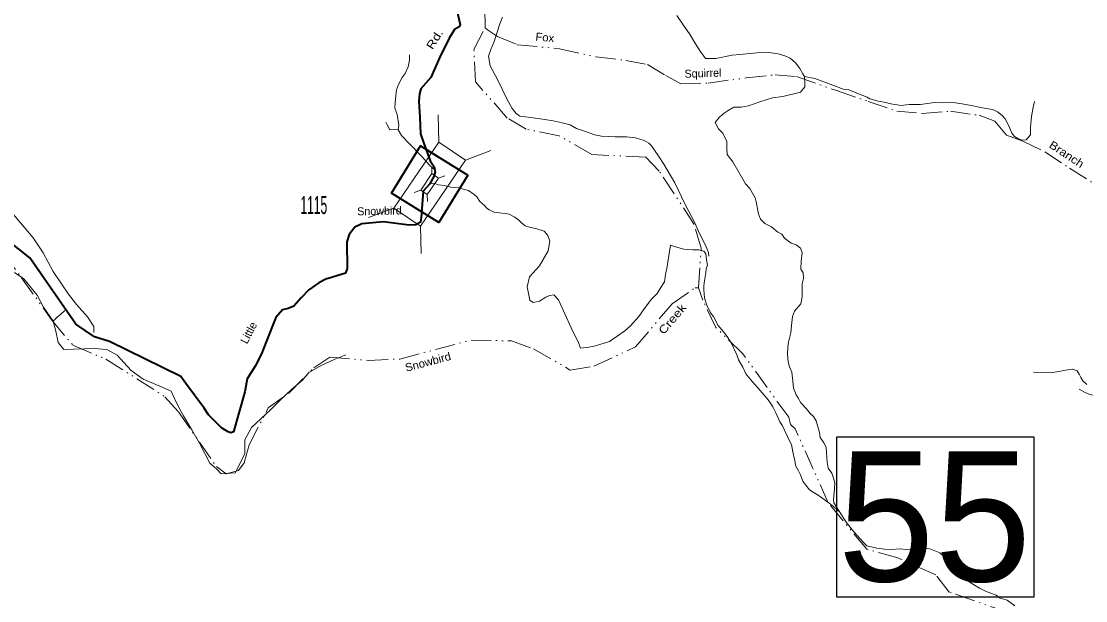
# Model space of a CAD drawing. Extents: x 149318 to 195731, y 173997 to 201585.
# Drawn here: x 165389 to 168049, y 178327 to 179775 of the extents above; entities that cross this region are included whole.
import ezdxf
from ezdxf.enums import TextEntityAlignment as Align

# ---------------------------------------------------------------- set-up
doc = ezdxf.new("R2010")
doc.units = 0
doc.header["$LTSCALE"] = 10
doc.linetypes.add('DASH_DOUBLE_DOT', pattern=[9.2, 5, -1.2, 0.3, -1.2, 0.3, -1.2])
doc.linetypes.add('LONG_DASHED', pattern=[7.5, 6, -1.5])
for name, color, linetype, lineweight in [('11', 7, 'Continuous', 40), ('31', 7, 'Continuous', 35), ('32', 7, 'Continuous', 25), ('35', 7, 'Continuous', 13), ('50', 7, 'Continuous', 13), ('59', 7, 'DASH_DOUBLE_DOT', 13), ('8', 7, 'Continuous', 25)]:
    doc.layers.add(name, color=color, linetype=linetype, lineweight=lineweight)
doc.layers.add('21', color=7, linetype='Continuous')

msp = doc.modelspace()

# ---------------------------------------------------------------- linework, layer by layer
at = {"layer": '31'}
msp.add_lwpolyline([(166505.17, 179390.38), (166432.13, 179272.15), (166313.81, 179345.25), (166386.85, 179463.47)], close=True, dxfattribs=at)
at = {"layer": '31', "lineweight": 25}
msp.add_lwpolyline([(167426.52, 178736.51), (167919.08, 178736.51), (167919.08, 178335.11), (167426.52, 178335.11)], close=True, dxfattribs=at)
at = {"layer": '32', "lineweight": 40}
for points in [[(166436.19, 179862.3), (166452.6, 179843.05), (166476.35, 179806.01), (166485.96, 179766.95), (166483.13, 179760.72), (166471.82, 179753.92), (166458.24, 179732.41), (166434.48, 179683.16), (166412.44, 179634.12), (166387.55, 179606.38), (166384.16, 179593.92), (166382.46, 179575.24), (166385.29, 179535.05), (166386.99, 179493.72), (166394.34, 179471.65), (166410.75, 179425.79), (166420.93, 179411.07), (166423.19, 179397.49), (166420.36, 179386.73), (166409.49, 179367.81)], [(166409.49, 179367.81), (166393.74, 179349.82), (166388.61, 179284.37), (166386.86, 179272.71), (166374.98, 179265.91), (166358.01, 179265.35), (166294.09, 179273.84), (166240.35, 179268.75), (166222.81, 179260.25), (166208.67, 179241.57), (166202.44, 179223.46), (166203.18, 179156.99), (166199.66, 179145.11), (166164.59, 179134.65), (166150.25, 179129.92), (166132.46, 179121.39), (166107.58, 179103.21), (166088.35, 179083.96), (166070.24, 179063.02), (166056.1, 179056.79), (166041.96, 179053.96), (166024.99, 179034.71), (166001.37, 178973.91), (165989.49, 178943.91), (165973.65, 178912.78), (165953.94, 178881.19), (165948.13, 178848.86), (165919.27, 178748.69), (165912.63, 178746.05), (165905.84, 178748.31), (165889.43, 178758.5), (165857.01, 178791.38), (165845.75, 178808.09), (165800.55, 178869.47), (165788.27, 178886.86), (165609.33, 178974.54), (165571.84, 178986.53), (165525.55, 179017.41), (165410.29, 179183.87), (165243.75, 179315.45)]]:
    msp.add_lwpolyline(points, dxfattribs=at)
at = {"layer": '35'}
for points in [[(166591.38, 179785.38), (166584.75, 179768.72), (166578.03, 179748.06), (166570.96, 179724.21), (166562.75, 179703.98), (166556.92, 179687.3), (166560.93, 179663.23), (166580.47, 179626.05), (166603.03, 179579.61), (166615.47, 179556.97), (166625.52, 179544.37), (166634.98, 179537.78), (166649.34, 179535.9), (166680.45, 179532.07), (166718.21, 179525.72), (166740.71, 179521.27), (166760.59, 179515.67), (166776.41, 179506.95), (166794.09, 179501), (166822.08, 179491.24), (166839.2, 179487.3), (166871.85, 179485.84), (166901.04, 179485.65), (166923.89, 179483.6), (166945.85, 179476.76), (166957.42, 179470.53), (166963.57, 179463.21), (166980.29, 179439.68), (166994.94, 179417.79), (167021.8, 179371.27), (167047.03, 179318.78), (167072.36, 179271.08), (167082.1, 179248.1), (167093.73, 179225.07), (167100.04, 179210.95), (167105.86, 179196.84), (167107.37, 179187.61)], [(167027.02, 179789.42), (167041, 179768.74), (167060.23, 179741.17), (167074.18, 179718.9), (167086.75, 179697.85), (167094.65, 179687.69), (167098.62, 179681.62), (167124.52, 179681.9), (167165.67, 179689.87), (167184.2, 179691.89), (167227.27, 179696.23), (167257.38, 179696.82), (167280.2, 179693.56), (167296.99, 179688.43), (167310.48, 179682.96), (167323.23, 179670.71), (167334.84, 179656.48), (167341.87, 179643.14), (167345.74, 179637.07)], [(166330.79, 179503.51), (166332.92, 179515.06), (166328.66, 179541.54), (166322.28, 179557.66), (166323.19, 179572.84), (166326.8, 179603.16), (166331.68, 179617.05), (166341.12, 179634.46), (166348.13, 179644.71), (166355.45, 179660.96), (166359.18, 179677.28), (166359.16, 179690.88)], [(167345.74, 179637.07), (167346.67, 179623.45), (167346.71, 179610.65), (167336.05, 179597.67), (167291.85, 179586.97), (167265.89, 179583.49), (167234.5, 179573.72), (167206.21, 179563.49), (167188.25, 179560.26), (167169.55, 179559.83), (167155, 179552.13), (167143.12, 179543.17), (167131.83, 179533.8), (167123.3, 179521.97), (167130.87, 179505.83), (167142.45, 179495.2), (167151.64, 179474.62), (167152.2, 179457.82), (167152.88, 179442.21), (167166.89, 179423.13), (167192.43, 179380.63), (167198.89, 179368.91), (167209.25, 179357.1), (167222.97, 179333.23), (167225.36, 179323.19), (167231.47, 179293.88), (167236, 179280.59), (167246.67, 179269.58), (167263.5, 179261.24), (167279.33, 179248.13), (167289.12, 179242.74), (167296.42, 179232.99), (167312.86, 179220.27), (167325.68, 179216.41), (167335.7, 179207.81), (167340.27, 179196.52), (167337.84, 179174.98), (167337.24, 179155), (167342.66, 179146.49), (167343.27, 179132.09), (167340.6, 179118.54), (167339.97, 179096.96), (167340.24, 179085.76), (167336.6, 179068.64), (167321.33, 179050.15), (167316.17, 179037.06), (167313.72, 179014.72), (167311.95, 178996.36), (167307.62, 178979.65), (167306.47, 178972.48), (167304.32, 178960.13), (167303.68, 178942.95), (167305.48, 178923.32), (167308.24, 178911.26), (167314.06, 178897.55), (167317.11, 178875.1), (167318.36, 178857.88), (167325.32, 178841.34), (167329.28, 178834.07), (167336.61, 178821.12), (167350.02, 178806.86), (167360.06, 178794.26), (167368.32, 178787.3), (167375.6, 178776.35), (167383.5, 178746.61), (167385.65, 178734.17), (167394.18, 178721.2), (167400.27, 178710.68), (167401.48, 178696.26), (167402.4, 178672.65), (167405.51, 178658.19), (167414.65, 178645.61), (167418.3, 178633.15), (167421.96, 178621.47), (167421.36, 178606.29), (167418.6, 178578.76), (167419.55, 178571.14), (167434.08, 178548.06)], [(167345.74, 179637.07), (167372.03, 179632.14), (167416.77, 179614.85), (167442.98, 179605.52), (167454.94, 179604.08), (167480.82, 179593.57), (167502.45, 179585.53), (167509.47, 179581.39), (167529.84, 179575.39), (167544.78, 179572.69), (167561.9, 179568.74), (167587.21, 179564.64), (167607.34, 179566.63), (167635.94, 179567.26), (167670.73, 179572.16), (167692.01, 179571.33), (167712.12, 179572.52), (167740.44, 179568.76), (167762.44, 179564.31), (167786.54, 179559.43), (167799.98, 179557.16), (167817.02, 179554.02), (167828, 179548.6), (167839.82, 179539.57), (167847.14, 179530.62), (167851.13, 179525.35), (167858.78, 179508), (167863.91, 179495.1), (167870.65, 179486.97), (167878.84, 179481.6), (167889.56, 179477.79), (167900.17, 179478.38), (167910.92, 179490.95), (167910.6, 179510.15), (167913.33, 179536.49), (167917.3, 179560), (167920.9, 179574.73)], [(166330.79, 179503.51), (166323.8, 179504.05), (166310.09, 179503.13), (166302.49, 179518.07), (166299.69, 179522.93)], [(166424.41, 179401.66), (166409.09, 179415.17), (166389.64, 179437.15), (166359.75, 179467.34), (166339.31, 179489.74), (166330.79, 179503.51)], [(166409.49, 179367.81), (166420.38, 179370.16), (166431.69, 179365.93), (166446.04, 179364.04), (166462.16, 179360.12), (166482.22, 179358.52), (166496.93, 179354.22), (166506.67, 179351.63), (166520.67, 179341.75), (166527.35, 179336.02), (166535.31, 179324.26), (166546.31, 179314.44), (166551.19, 179308.35), (166558.48, 179303.4), (166570.36, 179297.57), (166591.12, 179295.55), (166600.19, 179294.57), (166608.15, 179292.41), (166622.2, 179285.33), (166632.25, 179277.93), (166639.21, 179270.99), (166648.05, 179263.62), (166659.38, 179260.19), (166677.6, 179256.22), (166695.27, 179250.27), (166704.75, 179239.68), (166709.97, 179225.45), (166705.92, 179201.15), (166684.33, 179163.35), (166658.69, 179136.34), (166653.29, 179110.69), (166660.01, 179077.84), (166668.19, 179072.08), (166684.04, 179074.96), (166699.54, 179085.04), (166709.03, 179089.65), (166720.05, 179091.03), (166731.6, 179078.8), (166747.48, 179043.29), (166762.98, 179008.59), (166782.49, 178969.81), (166786.75, 178958.13), (166806.89, 178960.13), (166824.25, 178963.38), (166858.96, 178974.28), (166896.79, 179001.51), (166911.14, 179014.01), (166932.49, 179036.78), (166947.75, 179059.66), (166963.86, 179080.53), (166978.14, 179094.64), (166985.18, 179106.89), (166996.11, 179123.47), (166999.18, 179141.8), (167003.18, 179161.71), (167004.41, 179172.88), (167008.33, 179194), (167011.66, 179215.12), (167023.57, 179210.89), (167044.64, 179204.86), (167051.03, 179204.73), (167066.9, 179203.22), (167081.79, 179203.32), (167089.77, 179201.96), (167094.64, 179200.66), (167099.8, 179193.76), (167101.29, 179178.53), (167104.01, 179164.88), (167100.73, 179155.75), (167099.43, 179145.78), (167097.33, 179131.03), (167095.54, 179121.47), (167094.37, 179112.7), (167094.58, 179103.49), (167096.38, 179083.86), (167101.91, 179065.36), (167111.62, 179046.37), (167118.33, 179037.04), (167130.58, 179014.8), (167143.35, 178998.55), (167152.81, 178986.76), (167162.89, 178970.97), (167176.88, 178941.1), (167181.13, 178928.61), (167191.85, 178910), (167199.42, 178893.86), (167216.21, 178873.53), (167230.49, 178858.04), (167255.48, 178828.35), (167266.84, 178811.33), (167274.43, 178796.38), (167284.78, 178773.78), (167291.47, 178763.65), (167309.48, 178724.9)], [(165570.24, 178996.58), (165570.54, 179011.76), (165554.75, 179036.47), (165526.96, 179066.62), (165507.19, 179092.61), (165487.97, 179120.98), (165469.06, 179149.76), (165443.7, 179196.25), (165418.76, 179233.54), (165364.59, 179297.9)], [(165468.88, 179025.48), (165444.47, 179059.89), (165428.94, 179089.86), (165395.66, 179130.94), (165372.12, 179146.51)], [(165497.92, 179051.79), (165487.94, 179042.57), (165478.84, 179034.97), (165468.88, 179025.48)], [(165468.88, 179025.48), (165475.54, 178999.94), (165481.09, 178972.19), (165495.51, 178954.43), (165570.95, 178956.65), (165602.57, 178954.87), (165629.2, 178940.44), (165663.6, 178901.58), (165693.55, 178880.49), (165735.71, 178862.73), (165763.45, 178850.52), (165772.32, 178831.65), (165781.2, 178812.77), (165794.93, 178788.85), (165815.1, 178753.25), (165834.46, 178720.63), (165859.97, 178670.68), (165876.62, 178656.24), (165888.82, 178644.03), (165923.21, 178646.25), (165947.62, 178693.99), (165948.13, 178728.47), (165964.26, 178759.49), (166011.9, 178803.76), (166036.89, 178828.45), (166064.7, 178854.28), (166091.78, 178878.13), (166107.94, 178896.6), (166139.91, 178915.55), (166171.38, 178929.31), (166200.02, 178941.53)], [(168051.31, 178867.14), (168041.88, 178875.73), (168036.46, 178884.63), (168032.14, 178893.12), (168027.3, 178901.21), (168015.38, 178905.05), (167998.34, 178902.59), (167981.58, 178899.33), (167961.42, 178896.14), (167940.75, 178897.35), (167918.46, 178897.4)], [(168032.77, 178855.12), (168047.41, 178847.22), (168058.69, 178841.8), (168067.16, 178840.43), (168079.4, 178842.18), (168095.23, 178844.27), (168104.73, 178849.27), (168110.77, 178851.55), (168115.02, 178853.86), (168121.45, 178850.54), (168128.46, 178836), (168130.87, 178826.75), (168138.23, 178805.01), (168143.38, 178777.72), (168148.89, 178763.61), (168158.3, 178764.22), (168167.75, 178766.83), (168179.36, 178772.6), (168190.67, 178778.37), (168206.19, 178779.26), (168220.48, 178778.97), (168235.48, 178774.67), (168245.8, 178770.46), (168250.12, 178766.78)], [(167309.48, 178724.9), (167314.03, 178717.21), (167316.75, 178698.36), (167321.39, 178680.68), (167324.73, 178663.02), (167330.79, 178651.3), (167335.98, 178640.8), (167342.06, 178625.08), (167349.67, 178615.73), (167358.82, 178603.55), (167367.41, 178598.18), (167382.61, 178588.28), (167394.83, 178579.64), (167407.34, 178570.19), (167418.27, 178562.37), (167434.08, 178548.06)], [(167434.08, 178548.06), (167450.57, 178522.93), (167470.06, 178497.75), (167493.22, 178471.69), (167501.46, 178463.93), (167526.74, 178458.22), (167545.97, 178455.04), (167562.46, 178454.71), (167585.27, 178455.85), (167599.65, 178454.76), (167612.46, 178455.7), (167636.21, 178458.42), (167659.66, 178456.35), (167684.34, 178445.86), (167697.13, 178435.6), (167710.58, 178418.54), (167722.79, 178404.3), (167731.58, 178394.13), (167743.75, 178382.69), (167763.88, 178369.89), (167783.44, 178358.3), (167798.68, 178350.39), (167824.57, 178340.28), (167834.91, 178332.87), (167852.6, 178327.72), (167871.83, 178314.13)]]:
    msp.add_lwpolyline(points, dxfattribs=at)
at = {"layer": '50'}
for p, q in [((166430.86, 179541.07), (166432.56, 179473.02)), ((166562.62, 179451.63), (166498.75, 179428.09)), ((166320.23, 179307.54), (166256.36, 179283.99)), ((166386.43, 179262.61), (166388.12, 179194.55))]:
    msp.add_line(p, q, dxfattribs=at)
at = {"layer": '50', "linetype": 'LONG_DASHED'}
for p, q in [((166414.83, 179411.13), (166415.26, 179394.11)), ((166447.78, 179388.77), (166431.81, 179382.88)), ((166387.18, 179352.74), (166371.21, 179346.86)), ((166403.73, 179341.51), (166404.15, 179324.5))]:
    msp.add_line(p, q, dxfattribs=at)
at = {"layer": '50'}
msp.add_lwpolyline([(166386.43, 179262.61), (166498.75, 179428.09), (166432.56, 179473.02), (166320.23, 179307.54)], close=True, dxfattribs=at)
at = {"layer": '50', "linetype": 'LONG_DASHED'}
msp.add_lwpolyline([(166403.73, 179341.51), (166431.81, 179382.88), (166415.26, 179394.11), (166387.18, 179352.74)], close=True, dxfattribs=at)
at = {"layer": '59'}
for points in [[(166547.84, 179758.28), (166546.77, 179887.06), (166535.67, 179920.27), (166513.86, 179941.69), (166413.19, 179961.72), (166296.3, 180015.4)], [(167080.91, 179108.58), (167088.2, 179207.41), (167070.78, 179266.73), (166983.25, 179400.44), (166949.34, 179435.11), (166814.95, 179441.81), (166733.36, 179488.44), (166650.28, 179505.09), (166603.36, 179533.05), (166523.84, 179623.61), (166520.16, 179704.64), (166547.84, 179758.28)], [(166547.84, 179758.28), (166554.42, 179753.58), (166579.3, 179737.03), (166628.47, 179716.27), (166733.88, 179706.16), (166825.3, 179685.72), (166899.56, 179677.16), (166953.55, 179667.12), (166999.91, 179639.17), (167037.45, 179618.34), (167105.5, 179620.48), (167200.44, 179633.52), (167273.03, 179640.92), (167326.06, 179636.45), (167425.95, 179601.55), (167505.41, 179574.38), (167576.45, 179550.06), (167639.83, 179544.48), (167710.52, 179550.14), (167782.84, 179539.84), (167821.3, 179525.09), (167850.78, 179490), (167891.66, 179475.12), (167946.66, 179448.55), (168008.31, 179407.59), (168075.95, 179364.48)], [(165345.06, 179194.29), (165390.14, 179133.78), (165465.45, 179028.08), (165518.23, 178965.05), (165600.38, 178930.41), (165748.25, 178836.45), (165781.91, 178798.8), (165876.81, 178661.94), (165901.3, 178643.47), (165932.22, 178651.83), (165945.91, 178671.55), (165958.31, 178716.28), (166006.09, 178808.3), (166058.83, 178846.22), (166120.41, 178908.95), (166159.84, 178935.16), (166256.22, 178927.23)], [(166256.22, 178927.23), (166335.2, 178930.64), (166512.91, 178978.05), (166614.44, 178976.02), (166669.34, 178955.91), (166760.86, 178903.09), (166819.81, 178912.91), (166923.78, 178960.8), (167015.44, 179068.91), (167073.28, 179108.72), (167080.91, 179108.58)], [(168720.08, 177900.03), (168676.69, 177947.89), (168453.88, 178071.33), (168292.28, 178144.56), (167707.39, 178348.25), (167673.88, 178390.91), (167579.33, 178433.78), (167501.61, 178455.34), (167405.59, 178571.25), (167323.03, 178755.84), (167310.89, 178767.08), (167306.62, 178785.16), (167192.34, 178943.39), (167124.39, 179009.73), (167092.08, 179077.38), (167080.91, 179108.58)]]:
    msp.add_lwpolyline(points, dxfattribs=at)

# ---------------------------------------------------------------- texts
at = {"layer": '11', "width": 1.25}
msp.add_text('Rd.', height=20, rotation=58.033, dxfattribs=at).set_placement((166430.45, 179724.6), align=Align.CENTER)
at = {"layer": '11'}
for s, rotation, p in [('Snowbird', 1.232, (166284.47, 179290.95)), ('Little', 62.699, (165966.29, 178991.72))]:
    msp.add_text(s, height=20, rotation=rotation, dxfattribs=at).set_placement(p, align=Align.CENTER)
at = {"layer": '21'}
for s, rotation, width, p in [('Fox', 354.522, 1.05, (166696.51, 179724.81)), ('Fox', 354.522, 1.05, (166696.51, 179724.81)), ('Branch', 326.407, 1.15, (167995.6, 179434.05)), ('Branch', 326.407, 1.15, (167995.6, 179434.05)), ('Creek', 49.708, 1.25, (167023.38, 179024.16)), ('Creek', 49.708, 1.25, (167023.38, 179024.16)), ('Snowbird', 14.937, 1.05, (166407.86, 178913.8)), ('Snowbird', 14.937, 1.05, (166407.86, 178913.8))]:
    msp.add_text(s, height=20, rotation=rotation, dxfattribs=dict(at, width=width)).set_placement(p, align=Align.CENTER)
msp.add_text('Squirrel', height=20, rotation=1.802, dxfattribs=at).set_placement((167092.7, 179635.09), align=Align.CENTER)
msp.add_text('Squirrel', height=20, rotation=1.802, dxfattribs=at).set_placement((167092.7, 179635.09), align=Align.CENTER)
at = {"layer": '31'}
msp.add_text('55', height=325, dxfattribs=at).set_placement((167429.1, 178375))
at = {"layer": '8', "width": 0.5}
msp.add_text('1115', height=45, dxfattribs=at).set_placement((166120.09, 179293.19), align=Align.CENTER)

doc.saveas('drawing.dxf')
